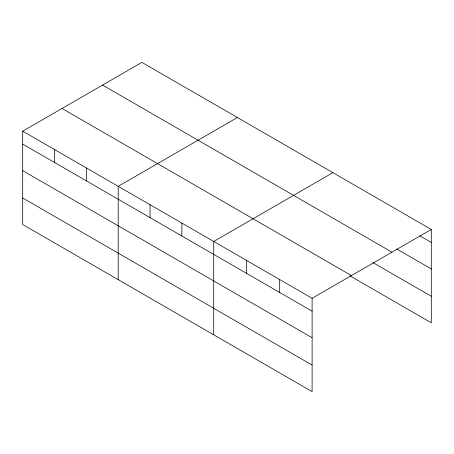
<?xml version="1.0" encoding="UTF-8"?>
<svg xmlns="http://www.w3.org/2000/svg" width="454" height="454" viewBox="0 0 454 454"><rect width="100%" height="100%" fill="white"/><g stroke="black" fill="none" stroke-linecap="round" stroke-linejoin="round"><path stroke-width="0.68" d="M22.7 131.189L312.114 298.278L312.114 391.626L22.7 224.531L22.7 131.189L141.886 62.374L431.3 229.469L431.3 322.811L349.909 275.822M237.391 117.518L118.205 186.327L118.205 279.67M332.901 172.656L213.715 241.466L213.715 334.814M312.114 298.278L431.3 229.469M419.757 235.728L431.3 242.391M396.677 248.94L431.3 268.927M102.553 85.085L391.967 252.174M372.989 262.605L431.3 296.275M62.033 108.478L351.447 275.572M22.7 144.105L312.114 311.2M22.7 170.647L312.114 337.742M22.7 197.989L312.114 365.084M279.312 279.341L279.312 292.262M246.516 260.403L246.516 273.325M181.878 223.09L181.878 236.006M150.041 204.709L150.041 217.625M86.373 167.946L86.373 180.868M54.537 149.565L54.537 162.487"/></g></svg>
